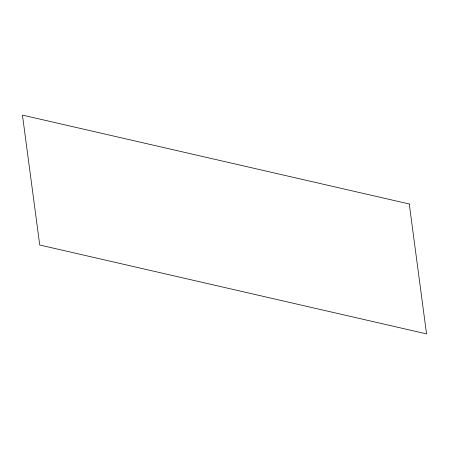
<?xml version="1.0" encoding="UTF-8"?>
<svg xmlns="http://www.w3.org/2000/svg" width="449" height="449" viewBox="0 0 449 449"><rect width="100%" height="100%" fill="white"/><g stroke="black" fill="none" stroke-linecap="round" stroke-linejoin="round"><path stroke-width="0.67" d="M409.269 203.986L22.45 115.107L39.731 245.014L426.55 333.893L409.269 203.986"/></g></svg>
